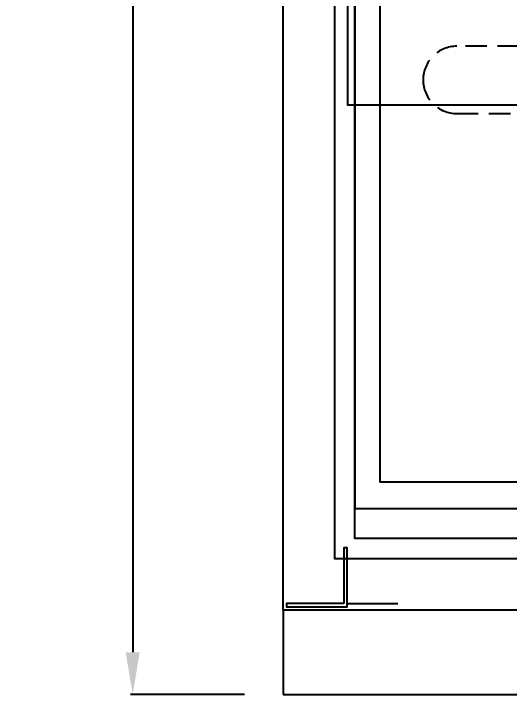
# Model space of a CAD drawing. Header units: millimetres. Extents: x 0 to 6268, y 0 to 4432.
# Drawn here: x 3122.8 to 3417, y 2523.4 to 2927.7 of the extents above; entities that cross this region are included whole.
import ezdxf

# ---------------------------------------------------------------- set-up
doc = ezdxf.new("R2010")
doc.units = ezdxf.units.MM
doc.linetypes.add('HIDDENX2', pattern=[19.05, 12.7, -6.35])
doc.layers.add('@.0.DM. NÉT CHÍNH', color=7, linetype='Continuous')
doc.layers.add('@.0.DM. NÉT CHÍNH @ 1', color=7, linetype='Continuous')
doc.styles.add('TEST KÍCH THƯỚC', font='arial.ttf', dxfattribs={"width": 0.8})
doc.dimstyles.new('Kích thước Duy Mạnh', dxfattribs={"dimtxt": 25, "dimasz": 25, "dimexe": 1.25, "dimexo": 20, "dimtad": 1, "dimdec": 0, "dimtxsty": 'TEST KÍCH THƯỚC', "dimcen": 2.5, "dimclrd": 8, "dimclre": 8, "dimclrt": 2, "dimazin": 3, "dimtfac": 1, "dimtdec": 0, "dimtix": 1, "dimtmove": 0, "dimatfit": 3, "dimtfillclr": 1})

# ---------------------------------------------------------------- blocks, each defined once
blk = doc.blocks.new('*D11')
at = {"layer": '@.0.DM. NÉT CHÍNH', "color": 8, "lineweight": -2, "transparency": 16777216}
for p, q in [((3259.83, 3873.32), (3192.23, 3873.32)), ((3259.83, 2523.38), (3192.23, 2523.38))]:
    blk.add_line(p, q, dxfattribs=at)
at = {"layer": '@.0.DM. NÉT CHÍNH', "lineweight": -2, "transparency": 16777216}
blk.add_line((3193.48, 3848.32), (3193.48, 2548.38), dxfattribs=at)
at = {"layer": '@.0.DM. NÉT CHÍNH', "transparency": 16777216}
for points in [[(3189.31, 3848.32), (3197.64, 3848.32), (3193.48, 3873.32)], [(3189.31, 2548.38), (3197.64, 2548.38), (3193.48, 2523.38)]]:
    blk.add_solid(points, dxfattribs=at)
at = {"layer": 'Defpoints', "color": 0, "transparency": 16777216}
for p in [(3279.83, 3873.32), (3193.48, 2523.38), (3279.83, 2523.38)]:
    blk.add_point(p, dxfattribs=at)
at = {"layer": '@.0.DM. NÉT CHÍNH', "color": 2, "transparency": 16777216, "insert": (3162.2, 3198.35), "char_height": 60, "attachment_point": 5, "rotation": 90, "style": 'TEST KÍCH THƯỚC'}
blk.add_mtext('1350', dxfattribs=at)

msp = doc.modelspace()

# ---------------------------------------------------------------- linework, layer by layer
at = {"color": 2, "linetype": 'HIDDENX2'}
msp.add_lwpolyline([(3385.83, 2868.38), (3879.83, 2868.38, 0.414214), (3899.83, 2888.38), (3899.83, 2888.38, 0.414214), (3879.83, 2908.38), (3385.83, 2908.38, 0.414214), (3365.83, 2888.38), (3365.83, 2888.38, 0.414214)], format="xyb", close=True, dxfattribs=at)
at = {"layer": '@.0.DM. NÉT CHÍNH', "color": 6}
msp.add_line((3320.83, 2577.38), (3350.83, 2577.38), dxfattribs=at)
at = {"layer": '@.0.DM. NÉT CHÍNH', "color": 0}
for points in [[(3982.83, 2573.38), (3282.83, 2573.38), (3282.83, 3808.88), (3982.83, 3808.88)], [(3952.33, 2603.88), (3313.33, 2603.88), (3313.33, 3762.88), (3952.33, 3762.88)], [(3940.33, 2615.88), (3325.33, 2615.88), (3325.33, 3750.88), (3940.33, 3750.88)], [(3325.33, 2633.88), (3940.33, 2633.88), (3940.33, 3732.88), (3325.33, 3732.88)], [(3321.23, 2933.38), (3944.43, 2933.38), (3944.43, 2873.38), (3321.23, 2873.38)], [(3282.83, 2523.38), (3982.83, 2523.38), (3982.83, 2573.38), (3282.83, 2573.38)]]:
    msp.add_lwpolyline(points, close=True, dxfattribs=at)
at = {"layer": '@.0.DM. NÉT CHÍNH', "color": 8}
msp.add_lwpolyline([(3340.33, 3718.38), (3925.33, 3718.38), (3925.33, 2649.38), (3340.33, 2649.38)], close=True, dxfattribs=at)
at = {"layer": '@.0.DM. NÉT CHÍNH', "color": 1}
msp.add_lwpolyline([(3318.83, 2577.38), (3284.83, 2577.38), (3284.83, 2575.38), (3320.83, 2575.38), (3320.83, 2610.38), (3318.83, 2610.38)], close=True, dxfattribs=at)

# ---------------------------------------------------------------- dimensions: what is measured, and where the dimension line sits
at = {"layer": '@.0.DM. NÉT CHÍNH @ 1', "color": 6}
dim = msp.add_linear_dim(base=(3193.48, 2523.38), p1=(3279.83, 3873.32), p2=(3279.83, 2523.38), angle=90, dimstyle='Kích thước Duy Mạnh', dxfattribs=at)
dim.commit()
dim.dimension.update_dxf_attribs({"geometry": '*D11', "text_midpoint": (3162.2, 3198.35)})

doc.saveas('drawing.dxf')
